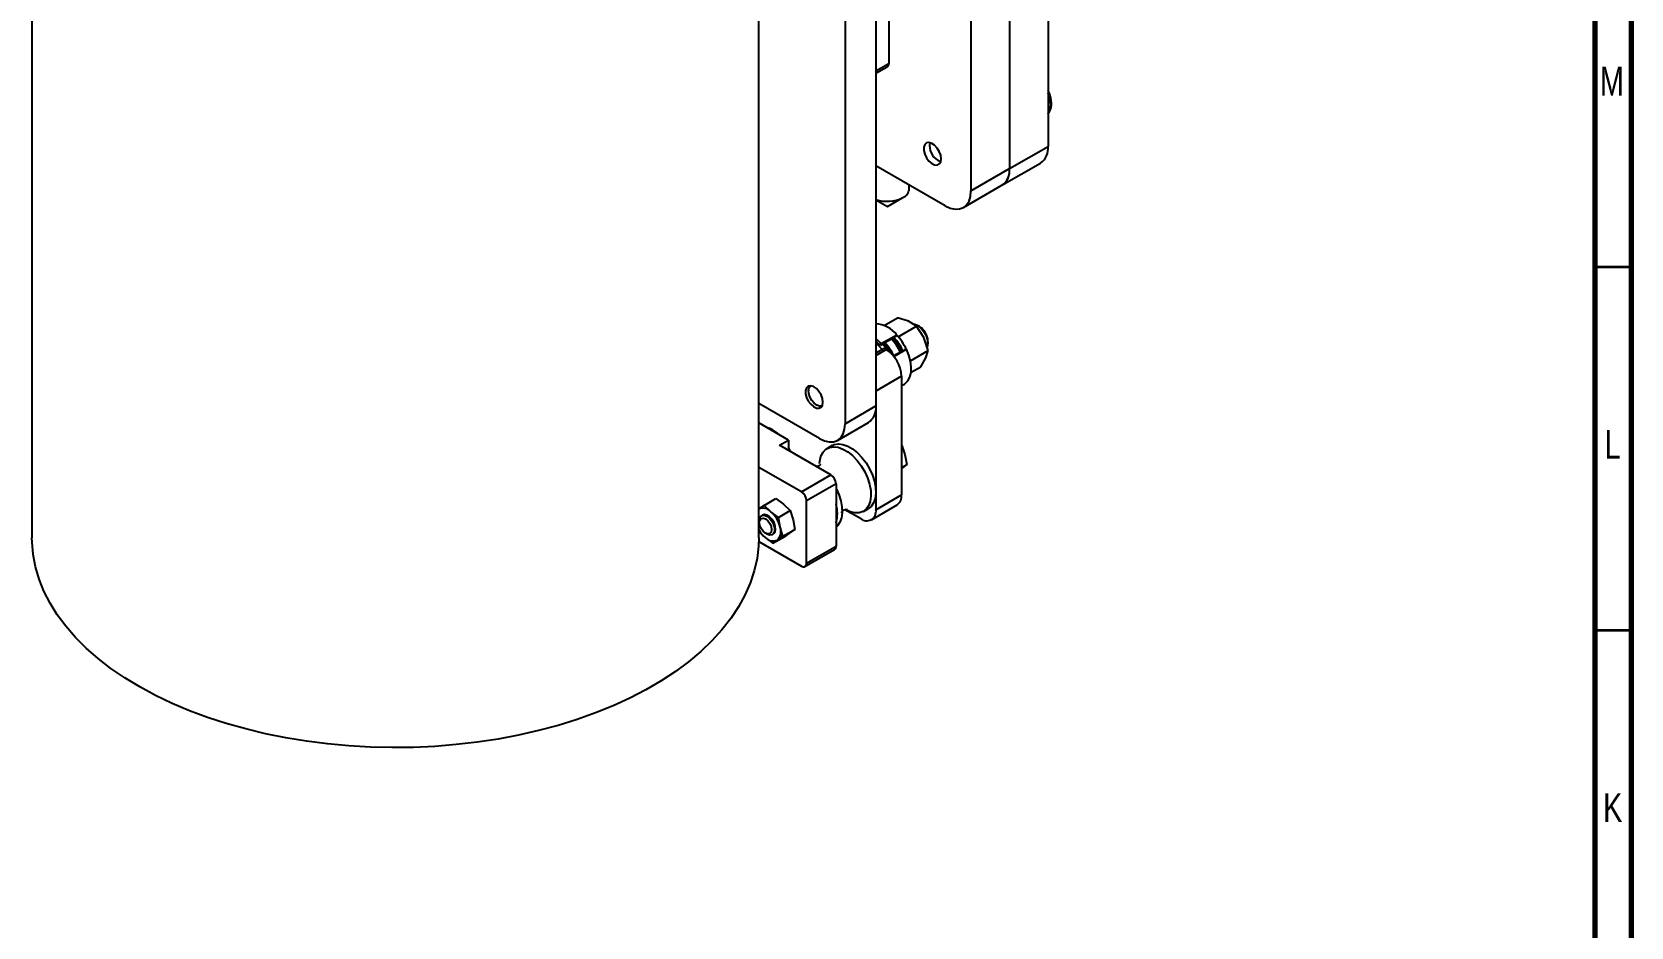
# Model space of a CAD drawing. Header units: millimetres. Extents: x 15 to 1184, y 5 to 836.
# Drawn here: x 964 to 1184, y 479.6 to 602.8 of the extents above; entities that cross this region are included whole.
import ezdxf

# ---------------------------------------------------------------- set-up
doc = ezdxf.new("R2010")
doc.units = ezdxf.units.MM
doc.styles.add('SLDTEXTSTYLE1', font='TXT', dxfattribs={"width": 0.75})

msp = doc.modelspace()

# ---------------------------------------------------------------- linework, layer by layer
at = {"color": 7, "linetype": 'Continuous', "lineweight": 70}
for p, q in [((1184, 836), (1184, 5)), ((1179, 831), (1179, 10))]:
    msp.add_line(p, q, dxfattribs=at)
at = {"color": 7, "linetype": 'Continuous', "lineweight": 25}
for p, q in [((1098.4836, 638.7119), (1098.4836, 584.0279)), ((963.9844, 635.2694), (963.9844, 533.2018)), ((1063.9844, 533.2018), (1063.9844, 635.2694)), ((1093.1803, 635.6503), (1093.1803, 580.9663)), ((1103.7869, 631.9991), (1103.7869, 587.0894)), ((1098.4836, 628.9376), (1098.4836, 584.0279)), ((1081.8666, 621.3841), (1081.8666, 598.5209)), ((1080.0989, 620.2018), (1080.0989, 551.3676)), ((1075.8562, 617.7526), (1075.8562, 548.9184)), ((1080.0989, 597.1621), (1081.6595, 598.0631)), ((1087.4798, 587.2278), (1087.4798, 587.1966)), ((1098.4836, 584.0279), (1103.7869, 587.0894)), ((1089.6448, 578.9247), (1080.0989, 584.4354)), ((1088.6549, 585.1614), (1088.6819, 585.1458)), ((1088.6549, 585.1614), (1089.0314, 585.0156)), ((1093.1803, 580.9663), (1098.4836, 584.0279)), ((1097.4479, 581.7387), (1102.7512, 584.8002)), ((1084.6899, 581.27), (1084.6899, 581.7851)), ((1092.1446, 578.6771), (1097.4479, 581.7387)), ((1080.0989, 579.7391), (1081.6899, 578.8204)), ((1081.6899, 578.8204), (1083.8115, 580.0456)), ((1081.2283, 562.4351), (1083.0658, 563.4958)), ((1084.5876, 563.0437), (1083.0658, 563.4958)), ((1080.8478, 559.944), (1082.9691, 561.1686)), ((1082.9691, 561.1686), (1082.8591, 560.9312)), ((1083.1645, 560.8915), (1085.699, 562.3546)), ((1085.699, 562.3546), (1084.5876, 563.0437)), ((1086.7047, 560.7891), (1085.699, 562.3546)), ((1086.1095, 562.2805), (1085.8383, 562.437)), ((1081.2479, 559.2773), (1080.0989, 558.614)), ((1080.7378, 559.7066), (1080.8478, 559.944)), ((1081.0111, 559.8644), (1080.7378, 559.7066)), ((1081.2551, 559.8575), (1081.0999, 559.7679)), ((1081.5131, 559.1242), (1081.2479, 559.2773)), ((1081.3486, 560.0592), (1081.2551, 559.8575)), ((1082.2485, 560.5787), (1081.3486, 560.0592)), ((1082.4924, 560.5718), (1082.3372, 560.4822)), ((1082.5859, 560.7735), (1082.4924, 560.5718)), ((1082.5745, 558.1828), (1084.3122, 559.186)), ((1082.8591, 560.9312), (1082.5859, 560.7735)), ((1083.6217, 558.9047), (1083.4558, 558.8089)), ((1083.8135, 558.9615), (1083.6217, 558.9047)), ((1084.0866, 559.1192), (1083.8135, 558.9615)), ((1084.3122, 559.186), (1084.0866, 559.1192)), ((1084.8616, 557.579), (1087.2998, 558.9866)), ((1087.2998, 558.9866), (1086.7047, 560.7891)), ((1086.9889, 557.9916), (1087.2998, 558.9866)), ((1087.2523, 559.9877), (1087.2523, 560.3008)), ((1082.5762, 558.2472), (1082.5325, 558.2343)), ((1083.476, 558.7667), (1082.5762, 558.2472)), ((1084.9453, 555.9965), (1086.2674, 556.7597)), ((1086.2674, 556.7597), (1086.9889, 557.9916)), ((1083.6344, 555.45), (1080.0989, 553.409)), ((1083.6344, 555.45), (1083.6344, 539.1192)), ((1070.8241, 553.5246), (1070.8241, 553.4564)), ((1070.9113, 553.9117), (1071.084, 554.1443)), ((1080.0989, 553.409), (1080.0989, 537.0782)), ((1083.6344, 554.1627), (1084.0147, 554.3822)), ((1072.3207, 546.8767), (1063.9844, 551.6892)), ((1071.9669, 551.4767), (1072.026, 551.4426)), ((1075.8562, 548.9184), (1080.0989, 551.3676)), ((1068.078, 546.6722), (1063.9844, 549.0354)), ((1074.8205, 546.6292), (1079.0631, 549.0784)), ((1066.8406, 545.9578), (1068.078, 546.6722)), ((1073.9117, 541.8758), (1066.8406, 545.9578)), ((1068.078, 546.6722), (1068.078, 545.2435)), ((1074.0635, 545.8991), (1073.3883, 545.5093)), ((1083.6344, 545.8963), (1083.6923, 545.9297)), ((1083.6923, 545.9297), (1084.1016, 544.6652)), ((1084.1016, 544.6652), (1084.3642, 543.3161)), ((1069.8458, 539.5286), (1063.9844, 542.9124)), ((1069.8458, 539.5286), (1073.9117, 541.8758)), ((1083.6344, 542.8947), (1084.3642, 543.3161)), ((1083.7709, 542.8508), (1083.6344, 542.7494)), ((1084.3642, 543.3161), (1083.7709, 542.8508)), ((1074.6188, 540.6511), (1070.5529, 538.3039)), ((1074.6188, 540.6511), (1074.6188, 532.0774)), ((1080.0989, 537.0782), (1083.6344, 539.1192)), ((1064.708, 537.6825), (1063.9456, 537.1686)), ((1064.708, 537.6825), (1066.3292, 538.6184)), ((1065.6313, 536.8104), (1064.708, 537.6825)), ((1066.3292, 538.6184), (1067.399, 537.831)), ((1066.7011, 536.023), (1068.3223, 536.9589)), ((1067.399, 537.831), (1068.3223, 536.9589)), ((1068.3223, 536.9589), (1068.703, 535.6999)), ((1070.5529, 529.7302), (1070.5529, 538.3039)), ((1077.9775, 535.8532), (1075.8479, 537.0826)), ((1078.3879, 536.8488), (1079.0631, 537.2386)), ((1079.4774, 535.7046), (1083.013, 537.7457)), ((1064.0523, 535.571), (1064.0523, 535.3205)), ((1064.4997, 536.3366), (1064.363, 536.2577)), ((1066.7011, 536.023), (1065.6313, 536.8104)), ((1066.9353, 534.6794), (1066.7011, 536.023)), ((1067.316, 533.4204), (1066.9353, 534.6794)), ((1068.703, 535.6999), (1068.9372, 534.3563)), ((1063.9447, 534.1367), (1064.868, 533.2647)), ((1063.9771, 532.7098), (1069.8458, 529.3219)), ((1064.868, 533.2647), (1065.9378, 532.4772)), ((1064.8959, 533.8592), (1065.1128, 533.734)), ((1065.8629, 533.6596), (1065.9996, 533.7385)), ((1065.9378, 532.4772), (1067.559, 533.4131)), ((1065.9378, 532.4772), (1066.5536, 532.9065)), ((1066.5536, 532.9065), (1067.316, 533.4204)), ((1067.316, 533.4204), (1068.9372, 534.3563)), ((1068.3214, 533.927), (1067.559, 533.4131)), ((1068.9372, 534.3563), (1068.3214, 533.927)), ((1070.3458, 529.2724), (1074.4116, 531.6195)), ((1070.5529, 529.7302), (1074.6188, 532.0774))]:
    msp.add_line(p, q, dxfattribs=at)
at = {"color": 8, "linetype": 'Continuous', "lineweight": 25}
for p, q in [((1080.0989, 597.5004), (1081.8666, 598.5209)), ((1080.0989, 558.3078), (1081.5131, 559.1242)), ((1068.1182, 545.2203), (1068.078, 545.3098))]:
    msp.add_line(p, q, dxfattribs=at)
at = {"color": 7, "linetype": 'Continuous', "lineweight": 35}
for p, q in [((1179, 570.5), (1184, 570.5)), ((1179, 520.5), (1184, 520.5))]:
    msp.add_line(p, q, dxfattribs=at)
at = {"color": 7, "linetype": 'Continuous', "lineweight": 25, "flags": 128}
for points in [[(1089.0791, 585.3753), (1089.014, 585.8636), (1088.8256, 586.3742), (1088.5345, 586.8518), (1088.1721, 587.2445), (1087.7778, 587.5099), (1087.3942, 587.6192), (1087.0629, 587.5605), (1086.8198, 587.3402), (1086.6913, 586.9822), (1086.6913, 586.5252), (1086.8198, 586.0189), (1087.0629, 585.518), (1087.3942, 585.0768), (1087.7778, 584.7432), (1088.1721, 584.5532), (1088.5345, 584.5276), (1088.8256, 584.669), (1089.014, 584.9622), (1089.0791, 585.3753)], [(1089.6448, 578.9247), (1090.3345, 578.6049), (1090.9978, 578.4544), (1091.609, 578.4788), (1092.1448, 578.6772), (1092.5845, 579.0421), (1092.9112, 579.5593), (1093.1124, 580.2091), (1093.1803, 580.9663)], [(1085.2733, 562.6273), (1085.4471, 562.5992), (1085.8651, 562.4213), (1086.2807, 562.0996), (1086.6569, 561.6629), (1086.9604, 561.1498), (1087.1642, 560.606), (1087.2501, 560.0799), (1087.2106, 559.618), (1087.158, 559.4557)], [(1080.8478, 559.944), (1080.225, 560.5262), (1080.0989, 560.6258)], [(1080.7378, 559.7066), (1080.1477, 560.2557), (1080.0989, 560.2944)], [(1080.9742, 559.1193), (1080.561, 559.6046), (1080.0989, 560.0474)], [(1084.0147, 554.3822), (1084.112, 554.4434), (1084.5031, 554.8199), (1084.7836, 555.3376), (1084.9425, 555.9761), (1084.9735, 556.7102), (1084.8754, 557.5111), (1084.652, 558.3473), (1084.3122, 559.186)], [(1072.8157, 551.8985), (1072.7505, 552.3868), (1072.5622, 552.8974), (1072.2711, 553.375), (1071.9087, 553.7677), (1071.5143, 554.0331), (1071.1307, 554.1424), (1070.7994, 554.0837), (1070.5564, 553.8634), (1070.4279, 553.5054), (1070.4279, 553.0485), (1070.5564, 552.5421), (1070.7994, 552.0412), (1071.1307, 551.6), (1071.5143, 551.2664), (1071.9087, 551.0764), (1072.2711, 551.0508), (1072.5622, 551.1922), (1072.7505, 551.4854), (1072.8157, 551.8985)], [(1072.6926, 551.3577), (1072.6873, 551.3558), (1072.3601, 551.3302), (1071.9903, 551.4635), (1071.618, 551.7413), (1071.2835, 552.1334), (1071.0231, 552.5973), (1070.865, 553.0829), (1070.8263, 553.5374), (1070.9113, 553.9117)], [(1072.3207, 546.8767), (1073.0104, 546.557), (1073.6737, 546.4064), (1074.2849, 546.4309), (1074.8207, 546.6293), (1075.2604, 546.9942), (1075.5871, 547.5114), (1075.7883, 548.1611), (1075.8562, 548.9184)], [(1072.357, 543.4214), (1072.3886, 543.7803), (1072.547, 544.4431), (1072.8262, 544.9879), (1073.2161, 545.3951), (1073.7026, 545.6499), (1074.268, 545.7431), (1074.892, 545.6714), (1075.552, 545.4372), (1076.2242, 545.0492), (1076.8842, 544.5213), (1077.5082, 543.8726), (1078.0736, 543.1266), (1078.5601, 542.3101), (1078.95, 541.4528), (1079.2292, 540.5856), (1079.3876, 539.7398), (1079.4196, 538.946), (1079.324, 538.233), (1079.1041, 537.6264), (1078.7681, 537.1482), (1078.3279, 536.8158), (1077.7996, 536.641), (1077.2021, 536.6302), (1076.5572, 536.7838), (1075.8881, 537.0963), (1075.8881, 537.0963)], [(1074.0635, 545.8991), (1074.3778, 546.0397), (1074.9433, 546.1329), (1075.5673, 546.0612), (1076.2273, 545.827), (1076.8994, 545.439), (1077.5594, 544.9111), (1078.1834, 544.2624), (1078.7488, 543.5164), (1079.2353, 542.6999), (1079.6252, 541.8426), (1079.9044, 540.9754), (1080.0629, 540.1296), (1080.0949, 539.3358), (1079.9992, 538.6228), (1079.7794, 538.0162), (1079.4433, 537.538), (1079.0631, 537.2386)], [(1074.6188, 540.006), (1074.9971, 539.1709), (1075.2763, 538.3036), (1075.4348, 537.4579), (1075.4668, 536.6641), (1075.3711, 535.9511), (1075.1513, 535.3445), (1074.8152, 534.8663), (1074.6188, 534.6898)], [(1064.0523, 535.571), (1064.0684, 535.7744), (1064.1944, 536.1013), (1064.4312, 536.2905), (1064.7502, 536.319), (1065.113, 536.1835), (1065.4757, 535.9002), (1065.7947, 535.5033), (1066.0315, 535.0408), (1066.1575, 534.5683), (1066.1575, 534.143), (1066.0315, 533.816), (1065.7947, 533.6268), (1065.4757, 533.5983), (1065.113, 533.7339), (1065.113, 533.7339)], [(1064.8961, 533.8591), (1064.5732, 534.1197), (1064.2994, 534.4889), (1064.1165, 534.9106), (1064.0523, 535.3205), (1064.1165, 535.6563), (1064.2994, 535.8668), (1064.5732, 535.92), (1064.8961, 535.8078), (1065.219, 535.5472), (1065.4927, 535.178), (1065.6756, 534.7563), (1065.7398, 534.3464), (1065.6756, 534.0106), (1065.4927, 533.8001), (1065.219, 533.7469), (1064.8961, 533.8591)], [(1066.261, 534.8227), (1066.0907, 535.2982), (1065.819, 535.7422), (1065.4786, 536.1013), (1065.1106, 536.3321), (1064.7593, 536.4067), (1064.4997, 536.3366)], [(1065.9996, 533.7385), (1066.032, 533.7589), (1066.2298, 534.0036), (1066.3093, 534.3731), (1066.261, 534.8227)], [(1063.9844, 533.2018), (1063.9458, 532.0684), (1063.7418, 530.3618), (1063.3629, 528.6652), (1062.8107, 526.9844), (1062.0869, 525.3255), (1061.1942, 523.6943), (1060.1356, 522.0965), (1058.9149, 520.5377), (1057.5364, 519.0234), (1056.005, 517.5588), (1054.3259, 516.1492), (1052.5051, 514.7996), (1050.5491, 513.5145), (1048.4645, 512.2986), (1046.2589, 511.1561), (1043.9399, 510.0911), (1041.5157, 509.1072), (1038.9948, 508.208), (1036.3861, 507.3966), (1033.6986, 506.6758), (1030.9419, 506.0482), (1028.1257, 505.5159), (1025.2597, 505.0809), (1022.3542, 504.7447), (1019.4193, 504.5085), (1016.4652, 504.373), (1013.5025, 504.3388), (1010.5414, 504.406), (1007.5925, 504.5743), (1004.666, 504.8431), (1001.7722, 505.2116), (998.9213, 505.6784), (996.1234, 506.2419), (993.3881, 506.9001), (990.7253, 507.6506), (988.1441, 508.491), (985.6537, 509.4181), (983.2627, 510.4287), (980.9797, 511.5194), (978.8127, 512.6862), (976.7692, 513.925), (974.8564, 515.2316), (973.081, 516.6013), (971.4493, 518.0293), (969.967, 519.5106), (968.6393, 521.04), (967.4709, 522.6121), (966.4659, 524.2214), (965.6278, 525.8622), (964.9596, 527.5289), (964.4635, 529.2154), (964.1414, 530.916), (963.9944, 532.6246), (963.9844, 533.2018)]]:
    msp.add_lwpolyline(points, dxfattribs=at)
at = {"color": 7, "linetype": 'Continuous', "lineweight": 25}
for centre, radius, start, end in [((1081.3909, 598.4603), 0.4795, 304.056351, 7.25583), ((1089.7714, 587.1435), 2.275, 168.532501, 240.606494), ((1101.4085, 586.7866), 2.3976, 304.056351, 7.25583), ((1096.1052, 583.7251), 2.3976, 304.056351, 7.25583), ((1096.0336, 583.7574), 2.4649, 305.013333, 6.298848), ((1083.2495, 581.3759), 1.4442, 292.886437, 355.793422), ((1081.6757, 584.1798), 4.6533, 250.192796, 297.317302), ((1079.9468, 558.8356), 3.818, 37.664444, 87.716792), ((1077.8663, 556.2069), 7.0715, 24.840232, 44.054608), ((1084.8433, 560.2298), 2.41, 1.687021, 58.307603), ((1075.9734, 555.1551), 6.8961, 34.033828, 43.070068), ((1076.5168, 555.4394), 6.4785, 29.694595, 42.997402), ((1076.1103, 555.1887), 7.1528, 25.314769, 42.916084), ((1079.0287, 555.2404), 4.6104, 2.605478, 57.394522), ((1077.0101, 555.7082), 7.1528, 25.314769, 42.916084), ((1077.6731, 556.0909), 6.5805, 25.314769, 42.916084), ((1077.3476, 555.903), 7.1528, 25.314769, 42.916084), ((1077.7204, 551.0648), 2.3976, 304.056351, 7.25583), ((1073.0836, 540.5812), 1.5368, 2.605478, 57.394522), ((1069.0177, 538.234), 1.5368, 2.605478, 57.394522), ((1082.2073, 538.9375), 1.4386, 304.056351, 7.25583), ((1064.535, 535.8293), 1.4712, 41.826994, 111.979155), ((1070.2507, 536.5683), 4.5503, 343.730004, 16.269996), ((1078.8056, 536.8684), 1.3101, 230.796715, 9.214037), ((1062.9547, 533.7081), 4.0974, 13.712081, 49.213433), ((1065.3931, 534.0838), 1.6531, 314.587049, 21.116258), ((1067.4311, 536.2673), 3.9478, 209.182886, 229.515055), ((1065.9528, 534.2247), 1.4487, 221.507198, 294.501646), ((1074.1431, 532.0168), 0.4795, 304.056351, 7.25583), ((1070.1218, 529.6603), 0.4367, 230.796715, 9.214037)]:
    msp.add_arc(centre, radius, start, end, dxfattribs=at)
at = {"color": 8, "linetype": 'Continuous', "lineweight": 25}
for centre, radius, start, end in [((1099.8146, 592.7155), 4.3447, 1.309833, 23.894447), ((1102.2582, 592.7155), 1.9025, 323.466739, 2.992729), ((1104.0907, 592.9637), 0.1635, 294.375986, 354.289973), ((1065.4426, 548.0497), 0.2065, 70.436824, 112.881472)]:
    msp.add_arc(centre, radius, start, end, dxfattribs=at)
at = {"color": 7, "linetype": 'Continuous', "lineweight": 25}
for points, knots in [([(1104.2534, 592.9475), (1104.2501, 593.0568), (1104.2407, 593.3715), (1104.1292, 593.9229), (1103.9675, 594.4381), (1103.8213, 594.7147), (1103.7869, 594.7798)], [0, 0, 0, 0, 0.1874994, 0.54003471, 0.89181572, 1, 1, 1, 1]), ([(1103.7869, 591.5851), (1103.8114, 591.6057), (1103.9517, 591.7236), (1104.1089, 592.054), (1104.2365, 592.4946), (1104.2485, 592.8154), (1104.2534, 592.9475)], [0, 0, 0, 0, 0.07127366, 0.40837191, 0.75633891, 1, 1, 1, 1]), ([(1065.5117, 548.2443), (1065.405, 548.2884), (1065.2913, 548.3353), (1065.18, 548.3483), (1065.1733, 548.3491)], [0, 0, 0, 0, 0.93896505, 1, 1, 1, 1]), ([(1066.7691, 547.4278), (1066.5947, 547.5774), (1066.2432, 547.8789), (1065.8136, 548.1203), (1065.569, 548.2208), (1065.5117, 548.2443)], [0, 0, 0, 0, 0.429825493, 0.866384919, 1, 1, 1, 1]), ([(1068.3368, 545.0941), (1068.2875, 545.2338), (1068.2174, 545.4325), (1068.11, 545.6194), (1068.078, 545.6749)], [0, 0, 0, 0, 0.70288184, 1, 1, 1, 1]), ([(1072.4825, 543.3676), (1072.4826, 543.3671), (1072.4828, 543.3659), (1072.3804, 543.2212), (1072.1745, 543.059), (1072.0317, 543.0134), (1071.9733, 542.9948)], [0, 0, 0, 0, 0.16971464, 0.44985163, 0.77509159, 1, 1, 1, 1]), ([(1075.3371, 536.7002), (1075.3408, 536.7088), (1075.3492, 536.7282), (1075.485, 536.898), (1075.74, 537.0629), (1075.9834, 537.1376), (1076.1073, 537.1326), (1076.0875, 537.1359), (1076.0838, 537.1365)], [0, 0, 0, 0, 0.15229243, 0.34236869, 0.56651744, 0.78292121, 0.95849035, 1, 1, 1, 1])]:
    msp.add_open_spline(points, degree=3, knots=knots, dxfattribs=at)

# ---------------------------------------------------------------- texts
at = {"color": 7, "linetype": 'Continuous', "lineweight": 0, "char_height": 3.9688, "attachment_point": 2, "style": 'SLDTEXTSTYLE1'}
for s, insert in [('M', (1181.3617, 598.0602)), ('L', (1181.4545, 548.0602)), ('K', (1181.4885, 498.0602))]:
    msp.add_mtext(s, dxfattribs=dict(at, insert=insert))

doc.saveas('drawing.dxf')
